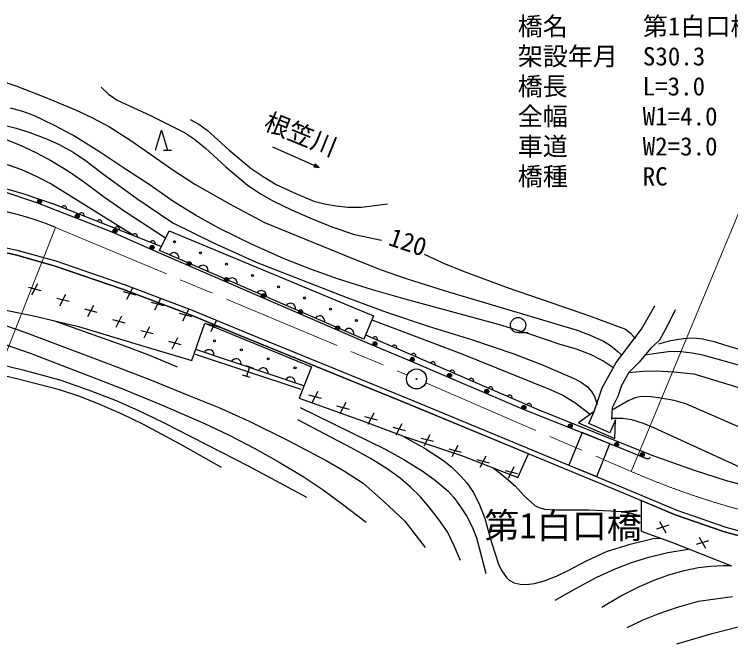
# Model space of a CAD drawing. Units: millimetres, scale not verified. Extents: x 40000 to 680000, y 20000 to 380000.
# Drawn here: x 121628 to 193206, y 254189 to 317103 of the extents above; entities that cross this region are included whole.
import ezdxf
from ezdxf.enums import TextEntityAlignment as Align

# ---------------------------------------------------------------- set-up
doc = ezdxf.new("R2010")
doc.units = ezdxf.units.MM
doc.header["$LTSCALE"] = 1000
doc.linetypes.add('CHAIN', pattern=[18.5, 12, -1.5, 3.5, -1.5])
for name, color, linetype, lineweight in [('M-BGD', 7, 'Continuous', 25), ('M-BMK', 2, 'CHAIN', 13), ('M-BMK-SRVR', 3, 'Continuous', 25), ('M-STR-HTXT', 7, 'Continuous', 13), ('M-STR-STR1', 1, 'Continuous', 25)]:
    doc.layers.add(name, color=color, linetype=linetype, lineweight=lineweight)
doc.layers.add('M-BGD-HTXT', color=7, linetype='Continuous')
doc.styles.add('ＭＳ ゴシック', font='')
doc.styles.get('ＭＳ ゴシック').set_extended_font_data('MS Gothic')

msp = doc.modelspace()

# ---------------------------------------------------------------- linework, layer by layer
at = {"layer": 'M-BGD'}
for p, q in [((135738, 303526), (136338, 305526)), ((136338, 305526), (136938, 303526)), ((136538, 303526), (137338, 303526)), ((147410, 303863), (152088, 301791)), ((151695, 302140), (151566, 301848)), ((151701, 302105), (151596, 301867)), ((151708, 302069), (151627, 301886)), ((152088, 301791), (151695, 302140)), ((152033, 301816), (151701, 302105)), ((151978, 301840), (151708, 302069)), ((151566, 301848), (152088, 301791)), ((151596, 301867), (152033, 301816)), ((151627, 301886), (151978, 301840)), ((151714, 302034), (151657, 301906)), ((151657, 301906), (151923, 301864)), ((151720, 301998), (151688, 301925)), ((151688, 301925), (151868, 301889)), ((151923, 301864), (151714, 302034)), ((151726, 301963), (151718, 301944)), ((151718, 301944), (151795, 301921)), ((151868, 301889), (151720, 301998)), ((151795, 301921), (151726, 301963)), ((118988, 300217), (122591, 299158)), ((120266, 299487), (123858, 298302)), ((122591, 299158), (125725, 298098)), ((123858, 298302), (131387, 295360)), ((125725, 298098), (136343, 293892)), ((126418, 297888), (126378, 297839)), ((126465, 297923), (126418, 297888)), ((126529, 297951), (126465, 297923)), ((126587, 297961), (126529, 297951)), ((126650, 297957), (126587, 297961)), ((126725, 297928), (126650, 297957)), ((126773, 297887), (126725, 297928)), ((126808, 297841), (126773, 297887)), ((126836, 297776), (126808, 297841)), ((126846, 297718), (126836, 297776)), ((126842, 297655), (126846, 297718)), ((128188, 297187), (128147, 297138)), ((128234, 297222), (128188, 297187)), ((128299, 297250), (128234, 297222)), ((128357, 297260), (128299, 297250)), ((128420, 297256), (128357, 297260)), ((128494, 297227), (128420, 297256)), ((128543, 297186), (128494, 297227)), ((128578, 297140), (128543, 297186)), ((128606, 297075), (128578, 297140)), ((128616, 297017), (128606, 297075)), ((128612, 296954), (128616, 297017)), ((129957, 296486), (129917, 296438)), ((130004, 296521), (129957, 296486)), ((130069, 296549), (130004, 296521)), ((130126, 296559), (130069, 296549)), ((130189, 296555), (130126, 296559)), ((130264, 296526), (130189, 296555)), ((130312, 296485), (130264, 296526)), ((130348, 296439), (130312, 296485)), ((130376, 296374), (130348, 296439)), ((130385, 296317), (130376, 296374)), ((130382, 296253), (130385, 296317)), ((131727, 295785), (131686, 295737)), ((131773, 295821), (131727, 295785)), ((131838, 295849), (131773, 295821)), ((131896, 295858), (131838, 295849)), ((131959, 295855), (131896, 295858)), ((132033, 295825), (131959, 295855)), ((132082, 295784), (132033, 295825)), ((132117, 295738), (132082, 295784)), ((132145, 295673), (132117, 295738)), ((132155, 295616), (132145, 295673)), ((131387, 295360), (136049, 293296)), ((132151, 295553), (132155, 295616)), ((133497, 295084), (133456, 295036)), ((133543, 295120), (133497, 295084)), ((133608, 295148), (133543, 295120)), ((133665, 295157), (133608, 295148)), ((133729, 295154), (133665, 295157)), ((133803, 295124), (133729, 295154)), ((133851, 295084), (133803, 295124)), ((133887, 295037), (133851, 295084)), ((133915, 294972), (133887, 295037)), ((133924, 294915), (133915, 294972)), ((133921, 294852), (133924, 294915)), ((136143, 293481), (137096, 295447)), ((137096, 295447), (157522, 286969)), ((118546, 294262), (121875, 293537)), ((135266, 294383), (135226, 294335)), ((135313, 294419), (135266, 294383)), ((135378, 294447), (135313, 294419)), ((135435, 294456), (135378, 294447)), ((135498, 294453), (135435, 294456)), ((135573, 294423), (135498, 294453)), ((135621, 294383), (135573, 294423)), ((135656, 294336), (135621, 294383)), ((135685, 294272), (135656, 294336)), ((135694, 294214), (135685, 294272)), ((135691, 294151), (135694, 294214)), ((118455, 293771), (121754, 293052)), ((121754, 293052), (118455, 293771)), ((121875, 293537), (125764, 292450)), ((156539, 284635), (136143, 293481)), ((121754, 293052), (125616, 291972)), ((125616, 291972), (121754, 293052)), ((136049, 293296), (156414, 284468)), ((137226, 293142), (137141, 293048)), ((137321, 293210), (137226, 293142)), ((137452, 293262), (137321, 293210)), ((137568, 293277), (137452, 293262)), ((137694, 293266), (137568, 293277)), ((137841, 293202), (137694, 293266)), ((137935, 293118), (137841, 293202)), ((138003, 293023), (137935, 293118)), ((138055, 292892), (138003, 293023)), ((138070, 292776), (138055, 292892)), ((138059, 292650), (138070, 292776)), ((125764, 292450), (132717, 290077)), ((125616, 291972), (132548, 289607)), ((132548, 289607), (125616, 291972)), ((140140, 291878), (140055, 291784)), ((140234, 291946), (140140, 291878)), ((140366, 291998), (140234, 291946)), ((140482, 292013), (140366, 291998)), ((140608, 292002), (140482, 292013)), ((140754, 291939), (140608, 292002)), ((140849, 291854), (140754, 291939)), ((140916, 291759), (140849, 291854)), ((140968, 291628), (140916, 291759)), ((140984, 291512), (140968, 291628)), ((140973, 291386), (140984, 291512)), ((143053, 290615), (142969, 290521)), ((143148, 290683), (143053, 290615)), ((143280, 290735), (143148, 290683)), ((143395, 290750), (143280, 290735)), ((143521, 290739), (143395, 290750)), ((143668, 290675), (143521, 290739)), ((143762, 290591), (143668, 290675)), ((123389, 289055), (123978, 290192)), ((132717, 290077), (139407, 287540)), ((143830, 290496), (143762, 290591)), ((143882, 290364), (143830, 290496)), ((143897, 290249), (143882, 290364)), ((143886, 290123), (143897, 290249)), ((124303, 289461), (123064, 289786)), ((133780, 289031), (132542, 289355)), ((132548, 289607), (139222, 287075)), ((139222, 287075), (132548, 289607)), ((132867, 288624), (133455, 289762)), ((145967, 289351), (145882, 289257)), ((146062, 289419), (145967, 289351)), ((146193, 289471), (146062, 289419)), ((146309, 289486), (146193, 289471)), ((146435, 289475), (146309, 289486)), ((146582, 289411), (146435, 289475)), ((146676, 289327), (146582, 289411)), ((146744, 289232), (146676, 289327)), ((146796, 289101), (146744, 289232)), ((127103, 288384), (125864, 288709)), ((126189, 287978), (126778, 289115)), ((135667, 287547), (136256, 288685)), ((146811, 288985), (146796, 289101)), ((146800, 288859), (146811, 288985)), ((117446, 288209), (123396, 286989)), ((128989, 286901), (129578, 288038)), ((136581, 287954), (135342, 288279)), ((148881, 288087), (148796, 287993)), ((148975, 288155), (148881, 288087)), ((149107, 288207), (148975, 288155)), ((149223, 288222), (149107, 288207)), ((149349, 288211), (149223, 288222)), ((149495, 288148), (149349, 288211)), ((149590, 288063), (149495, 288148)), ((149657, 287968), (149590, 288063)), ((149709, 287837), (149657, 287968)), ((149725, 287721), (149709, 287837)), ((184286, 285628), (185640, 287973)), ((129903, 287307), (128664, 287632)), ((139381, 286877), (138142, 287202)), ((138467, 286471), (139056, 287608)), ((139222, 287075), (144259, 284969)), ((144259, 284969), (139222, 287075)), ((139407, 287540), (144450, 285431)), ((149714, 287595), (149725, 287721)), ((187670, 287567), (186858, 285943)), ((123396, 286989), (128051, 285891)), ((132703, 286230), (131465, 286555)), ((131790, 285824), (132378, 286961)), ((141267, 285394), (141856, 286531)), ((151794, 286824), (151710, 286730)), ((151889, 286892), (151794, 286824)), ((152021, 286944), (151889, 286892)), ((152136, 286959), (152021, 286944)), ((152262, 286948), (152136, 286959)), ((152409, 286884), (152262, 286948)), ((152503, 286800), (152409, 286884)), ((152571, 286705), (152503, 286800)), ((152623, 286573), (152571, 286705)), ((152638, 286458), (152623, 286573)), ((152627, 286332), (152638, 286458)), ((157522, 286969), (156539, 284635)), ((128051, 285891), (134337, 283999)), ((134590, 284747), (135179, 285885)), ((139368, 282508), (140671, 286233)), ((140671, 286233), (151324, 281878)), ((142181, 285800), (140942, 286125)), ((154803, 285628), (154708, 285560)), ((154934, 285680), (154803, 285628)), ((155050, 285695), (154934, 285680)), ((155176, 285684), (155050, 285695)), ((155323, 285620), (155176, 285684)), ((155417, 285536), (155323, 285620)), ((183023, 283959), (184286, 285628)), ((186858, 285943), (186091, 284545)), ((135504, 285153), (134265, 285478)), ((144259, 284969), (161100, 278112)), ((161100, 278112), (144259, 284969)), ((144450, 285431), (161290, 278574)), ((154708, 285560), (154623, 285466)), ((155485, 285441), (155417, 285536)), ((155537, 285310), (155485, 285441)), ((155552, 285194), (155537, 285310)), ((155541, 285068), (155552, 285194)), ((156723, 285073), (174028, 277569)), ((171963, 285280), (172963, 285280)), ((138304, 284077), (137065, 284401)), ((137390, 283670), (137979, 284808)), ((156414, 284468), (161344, 282405)), ((157498, 284803), (157455, 284755)), ((157545, 284836), (157498, 284803)), ((157611, 284862), (157545, 284836)), ((157669, 284870), (157611, 284862)), ((157732, 284865), (157669, 284870)), ((157805, 284833), (157732, 284865)), ((157852, 284790), (157805, 284833)), ((157886, 284743), (157852, 284790)), ((157912, 284677), (157886, 284743)), ((157920, 284620), (157912, 284677)), ((157914, 284556), (157920, 284620)), ((186091, 284545), (185189, 283688)), ((134337, 283999), (139368, 282508)), ((150563, 279962), (139753, 283609)), ((140796, 283490), (140707, 283414)), ((140922, 283552), (140796, 283490)), ((141036, 283577), (140922, 283552)), ((141163, 283577), (141036, 283577)), ((141314, 283526), (141163, 283577)), ((141415, 283449), (141314, 283526)), ((141491, 283361), (141415, 283449)), ((159420, 283969), (159378, 283922)), ((159468, 284003), (159420, 283969)), ((159533, 284029), (159468, 284003)), ((159591, 284036), (159533, 284029)), ((159654, 284031), (159591, 284036)), ((159728, 283999), (159654, 284031)), ((159775, 283957), (159728, 283999)), ((159809, 283909), (159775, 283957)), ((159835, 283844), (159809, 283909)), ((159842, 283786), (159835, 283844)), ((159837, 283723), (159842, 283786)), ((181760, 282290), (183023, 283959)), ((185189, 283688), (184061, 282335)), ((139712, 283127), (150246, 279646)), ((140707, 283414), (140630, 283313)), ((141554, 283234), (141491, 283361)), ((141579, 283120), (141554, 283234)), ((141578, 282993), (141579, 283120)), ((161343, 283135), (161301, 283088)), ((161390, 283169), (161343, 283135)), ((161456, 283195), (161390, 283169)), ((161514, 283203), (161456, 283195)), ((161577, 283197), (161514, 283203)), ((161650, 283165), (161577, 283197)), ((161697, 283123), (161650, 283165)), ((161731, 283076), (161697, 283123)), ((161757, 283010), (161731, 283076)), ((161765, 282952), (161757, 283010)), ((161760, 282889), (161765, 282952)), ((143409, 282502), (143333, 282401)), ((143498, 282578), (143409, 282502)), ((143625, 282641), (143498, 282578)), ((143739, 282666), (143625, 282641)), ((143865, 282665), (143739, 282666)), ((144017, 282614), (143865, 282665)), ((144118, 282538), (144017, 282614)), ((144193, 282449), (144118, 282538)), ((144256, 282322), (144193, 282449)), ((144281, 282208), (144256, 282322)), ((144281, 282082), (144281, 282208)), ((161344, 282405), (172465, 277628)), ((163266, 282301), (163223, 282254)), ((163313, 282335), (163266, 282301)), ((163379, 282361), (163313, 282335)), ((163437, 282369), (163379, 282361)), ((163500, 282363), (163437, 282369)), ((163573, 282331), (163500, 282363)), ((163620, 282289), (163573, 282331)), ((163654, 282242), (163620, 282289)), ((163680, 282176), (163654, 282242)), ((163688, 282118), (163680, 282176)), ((163682, 282055), (163688, 282118)), ((180362, 279764), (181760, 282290)), ((184061, 282335), (183024, 281297)), ((144756, 281987), (145516, 281736)), ((145136, 281861), (144822, 280912)), ((146112, 281591), (146036, 281490)), ((146201, 281666), (146112, 281591)), ((146327, 281729), (146201, 281666)), ((146441, 281754), (146327, 281729)), ((146568, 281753), (146441, 281754)), ((146719, 281702), (146568, 281753)), ((146820, 281626), (146719, 281702)), ((146896, 281537), (146820, 281626)), ((146959, 281410), (146896, 281537)), ((146984, 281296), (146959, 281410)), ((151324, 281878), (150079, 278743)), ((165188, 281467), (165146, 281420)), ((165236, 281501), (165188, 281467)), ((165302, 281527), (165236, 281501)), ((165359, 281535), (165302, 281527)), ((165422, 281530), (165359, 281535)), ((165496, 281498), (165422, 281530)), ((165543, 281455), (165496, 281498)), ((165577, 281408), (165543, 281455)), ((165603, 281342), (165577, 281408)), ((165610, 281284), (165603, 281342)), ((145202, 280786), (144442, 281037)), ((146983, 281170), (146984, 281296)), ((148814, 280679), (148738, 280578)), ((148903, 280754), (148814, 280679)), ((149030, 280817), (148903, 280754)), ((149144, 280842), (149030, 280817)), ((149270, 280842), (149144, 280842)), ((149422, 280790), (149270, 280842)), ((149523, 280714), (149422, 280790)), ((149599, 280625), (149523, 280714)), ((149661, 280499), (149599, 280625)), ((165605, 281221), (165610, 281284)), ((167111, 280634), (167069, 280587)), ((167159, 280668), (167111, 280634)), ((167224, 280694), (167159, 280668)), ((167282, 280701), (167224, 280694)), ((167345, 280696), (167282, 280701)), ((167419, 280664), (167345, 280696)), ((167466, 280622), (167419, 280664)), ((167500, 280574), (167466, 280622)), ((183024, 281297), (182302, 279989)), ((149686, 280385), (149661, 280499)), ((149686, 280258), (149686, 280385)), ((167526, 280509), (167500, 280574)), ((167533, 280451), (167526, 280509)), ((167528, 280388), (167533, 280451)), ((182302, 279989), (181941, 278907)), ((151391, 278286), (151980, 279423)), ((169034, 279800), (168992, 279753)), ((169081, 279834), (169034, 279800)), ((169147, 279860), (169081, 279834)), ((169205, 279868), (169147, 279860)), ((169268, 279862), (169205, 279868)), ((169341, 279830), (169268, 279862)), ((169388, 279788), (169341, 279830)), ((169422, 279741), (169388, 279788)), ((169448, 279675), (169422, 279741)), ((169456, 279617), (169448, 279675)), ((169450, 279554), (169456, 279617)), ((179578, 277409), (180362, 279764)), ((150079, 278743), (156422, 276462)), ((152305, 278692), (151066, 279017)), ((161290, 278574), (182656, 269718)), ((170957, 278966), (170914, 278919)), ((171004, 279000), (170957, 278966)), ((171070, 279026), (171004, 279000)), ((171128, 279034), (171070, 279026)), ((171191, 279028), (171128, 279034)), ((171264, 278996), (171191, 279028)), ((171311, 278954), (171264, 278996)), ((171345, 278907), (171311, 278954)), ((171371, 278841), (171345, 278907)), ((171379, 278783), (171371, 278841)), ((171373, 278720), (171379, 278783)), ((181941, 278907), (181355, 277779)), ((155105, 277615), (153866, 277940)), ((154191, 277209), (154780, 278346)), ((161100, 278112), (182462, 269257)), ((173007, 273176), (161100, 278112)), ((172879, 278132), (172837, 278085)), ((172927, 278166), (172879, 278132)), ((172993, 278192), (172927, 278166)), ((173050, 278200), (172993, 278192)), ((173113, 278195), (173050, 278200)), ((173187, 278163), (173113, 278195)), ((173234, 278120), (173187, 278163)), ((173268, 278073), (173234, 278120)), ((173294, 278007), (173268, 278073)), ((173301, 277949), (173294, 278007)), ((173296, 277886), (173301, 277949)), ((181355, 277779), (181309, 276606)), ((156991, 276132), (157580, 277269)), ((172465, 277628), (181754, 273919)), ((174028, 277569), (185320, 273047)), ((179578, 277409), (178010, 276250)), ((179033, 276199), (179578, 277409)), ((156422, 276462), (160419, 274967)), ((157905, 276538), (156666, 276863)), ((181691, 276574), (181146, 275279)), ((181640, 274700), (181691, 276574)), ((160705, 275461), (159467, 275786)), ((159792, 275055), (160380, 276192)), ((178010, 276250), (181640, 274700)), ((181146, 275279), (179033, 276199)), ((160419, 274967), (166308, 272984)), ((162592, 273978), (163181, 275115)), ((181141, 274165), (178361, 275292)), ((163506, 274384), (162267, 274709)), ((166306, 273308), (165067, 273632)), ((165392, 272901), (165981, 274039)), ((181291, 274106), (181755, 273919)), ((181754, 273919), (184303, 272891)), ((166308, 272984), (171954, 270787)), ((168192, 271824), (168781, 272962)), ((171954, 270787), (173007, 273176)), ((184304, 272891), (184767, 272704)), ((185083, 272738), (185037, 272703)), ((185124, 272786), (185083, 272738)), ((185139, 272823), (185124, 272786)), ((185320, 273047), (189551, 271535)), ((169106, 272231), (167867, 272555)), ((177044, 272044), (179824, 270917)), ((184841, 272674), (184767, 272704)), ((184914, 272666), (184841, 272674)), ((184971, 272675), (184914, 272666)), ((185037, 272703), (184971, 272675)), ((171906, 271154), (170667, 271479)), ((170992, 270748), (171581, 271885)), ((189551, 271535), (192772, 270496)), ((192772, 270496), (195860, 269698)), ((182462, 269257), (187664, 267070)), ((182656, 269718), (187843, 267537)), ((184276, 268495), (184259, 265442)), ((187664, 267070), (184276, 268495)), ((187664, 267070), (192586, 265360)), ((192586, 265360), (187664, 267070)), ((187843, 267537), (192735, 265838)), ((186106, 266395), (186741, 265283)), ((187036, 266027), (185811, 265651)), ((192735, 265838), (198142, 264345)), ((184259, 265442), (187379, 264296)), ((192586, 265360), (198015, 263861)), ((198015, 263861), (192586, 265360)), ((187379, 264296), (188992, 263681)), ((190981, 264465), (189756, 264089)), ((190051, 264833), (190686, 263721)), ((188992, 263681), (193279, 261983))]:
    msp.add_line(p, q, dxfattribs=at)
for points in [[(119988, 310537), (121885, 309905), (124790, 308804), (127750, 307568), (129375, 306797), (131125, 305844), (133154, 304563), (135228, 303125), (137350, 301620), (139653, 300119), (143136, 298150), (146636, 296287), (155683, 292609), (158283, 291573), (160766, 290688), (164687, 289447), (168721, 288276), (177862, 285514), (179178, 285037), (180512, 284425), (181203, 283987), (181973, 283350), (182303, 283049)], [(130297, 309806), (131046, 309137), (131906, 308516), (135241, 306987), (138624, 305298), (139647, 304612), (140700, 303766), (142758, 301862), (144892, 300059), (146227, 299174), (147521, 298436), (149313, 297549), (151150, 296756), (153365, 295874), (155634, 295092), (158323, 294530)], [(181419, 281786), (180416, 282451), (179282, 283057), (177785, 283617), (176071, 284144), (173039, 285169), (170019, 286082), (160697, 288638), (157425, 289565), (154023, 290641), (151318, 291581), (148603, 292645), (145325, 294136), (142123, 295704), (139738, 297037), (137482, 298417), (135204, 300017), (132735, 301617), (130127, 303369), (127487, 305017), (125586, 306035), (123590, 306976), (122468, 307392), (121251, 307719)], [(119078, 306380), (121799, 305719), (123174, 305297), (124858, 304660), (126114, 304088), (127517, 303317), (128844, 302407), (130425, 301179), (133882, 298698), (137456, 296266), (141609, 294239), (145805, 292315), (154860, 288780), (158818, 287335), (162987, 285926), (167325, 284583), (171552, 283160), (174480, 282018), (177691, 280640), (178313, 280301), (178911, 279855), (179309, 279403), (179588, 278899), (179860, 278109)], [(139185, 306594), (140062, 306113), (140906, 305508), (143055, 303557), (145307, 301680), (146586, 300808), (147807, 300097), (149514, 299280), (151545, 298431), (152612, 298146), (153799, 297952), (154969, 297832), (156327, 297822), (158900, 298150)], [(120703, 304634), (122153, 304062), (123785, 303301), (125330, 302465), (127038, 301422), (128543, 300389), (130625, 298830), (132709, 297398), (136742, 294761)], [(133494, 295037), (125198, 300202), (123843, 300903), (122375, 301545), (121054, 302011), (119687, 302376), (118310, 302636), (116822, 302809), (115222, 302892), (113454, 302871), (109797, 302510)], [(162583, 293142), (164527, 292223), (166562, 291381), (170888, 289788), (175320, 288265), (179093, 286967), (182682, 285615), (183169, 285260), (183578, 284813), (183671, 284694)], [(137922, 281828), (135155, 282990), (132504, 283991), (125577, 286474)], [(157357, 286570), (166336, 283151), (175184, 279609), (176421, 279016), (177627, 278303), (179185, 277091)], [(114235, 285856), (115502, 285646), (116861, 285310), (119999, 284328), (123210, 283215), (132210, 279765), (136340, 278077), (140557, 276238), (143088, 275041), (145651, 273714), (148083, 272349), (150476, 270892), (152473, 269561), (154418, 268144), (156770, 266324)], [(120851, 285971), (122588, 285367), (131494, 281990), (135246, 280567), (139049, 279010), (142066, 277790), (145087, 276443), (148920, 274538), (152788, 272497), (154628, 271444), (156474, 270246), (158524, 268449), (160642, 266445), (162672, 263787)], [(186032, 284165), (187191, 284481), (188474, 284709), (189477, 284747), (190388, 284666), (191555, 284406), (192704, 284046), (194241, 283558), (195989, 283127), (205413, 281006), (210807, 279983)], [(199619, 280471), (190419, 283024), (189366, 283234), (187971, 283382), (186966, 283348), (185774, 283190), (184660, 283021)], [(118751, 282465), (122476, 281558), (126174, 280552), (129010, 279572), (131630, 278563), (133954, 277543), (136457, 276328), (145067, 271934), (150825, 268845)], [(142321, 271807), (138492, 273974), (134613, 276051), (132397, 277116), (129925, 278184), (128063, 278918), (126128, 279568), (121865, 280663), (117754, 281618)], [(183027, 281287), (184421, 281427), (185799, 281457), (187522, 281377), (189515, 281166), (198497, 278426)], [(197366, 274400), (188714, 278163), (187557, 278489), (186241, 278735), (185276, 278870), (184275, 278905), (183670, 278770), (182965, 278468), (181467, 277613)], [(150175, 277811), (158740, 273592), (160538, 272602), (162467, 271414), (163722, 270503), (164945, 269469), (165553, 268789), (166217, 267872), (166864, 266859), (167458, 265703), (167810, 264767), (168070, 263769), (168758, 261212)], [(166196, 262505), (165587, 263985), (164896, 265355), (164019, 266645), (163080, 267845), (162169, 268906), (161218, 269843), (160177, 270721), (158879, 271658), (157269, 272663), (155346, 273732), (149950, 276565)], [(181412, 276725), (182417, 276731), (183313, 276614), (184456, 276244), (185482, 275809), (194150, 271833), (195180, 271247), (196166, 270558), (197412, 269326)], [(160526, 274894), (162617, 273717), (164514, 272511), (165381, 271792), (166236, 270946), (166847, 270274), (167523, 269316), (168117, 268078), (168658, 266692), (169301, 264317), (170051, 262022), (170330, 261463), (170792, 260807), (171076, 260551), (171585, 260267), (172168, 260129), (172775, 260115), (173589, 260217), (174558, 260458), (175810, 260941), (177032, 261526), (178802, 262477), (180787, 263413), (183168, 264140), (185461, 264709), (186160, 264744)], [(169442, 271791), (170555, 270943), (171677, 269955), (172572, 268963), (173632, 268000), (174035, 267790), (174609, 267630), (175817, 267555), (177214, 267583), (179048, 267584), (181247, 267475), (182265, 267409), (183372, 267207), (184237, 266929)], [(175659, 258528), (177719, 259718), (179849, 260824), (181585, 261623), (183303, 262304), (185022, 262839), (186920, 263309), (188970, 263646)], [(180349, 257848), (182247, 258959), (184103, 259920), (185560, 260542), (187025, 261057), (188564, 261496), (189997, 261798), (191188, 261950), (192460, 262006), (193152, 262012)], [(182852, 255793), (184475, 256576), (185965, 257185), (187885, 257846), (190001, 258447), (193377, 258891)], [(187814, 254189), (191345, 255204), (195136, 256185), (196307, 256466), (197577, 256642), (198450, 256645)]]:
    msp.add_lwpolyline(points, dxfattribs=at)
for centre, major_axis in [((124158, 298400), (200, 0)), ((124158, 298400), (120, 0)), ((124158, 298400), (40, 0)), ((127925, 296927), (200, 0)), ((127925, 296927), (120, 0)), ((127925, 296927), (40, 0)), ((131696, 295441), (200, 0)), ((131696, 295441), (120, 0)), ((131696, 295441), (40, 0)), ((137639, 294374), (100, 0)), ((135395, 293804), (200, 0)), ((135395, 293804), (120, 0)), ((135395, 293804), (40, 0)), ((140234, 293248), (100, 0)), ((139102, 292191), (200, 0)), ((139102, 292191), (120, 0)), ((139102, 292191), (40, 0)), ((142829, 292123), (100, 0)), ((142813, 290582), (200, 0)), ((142813, 290582), (120, 0)), ((142813, 290582), (40, 0)), ((145424, 290997), (100, 0)), ((148019, 289872), (100, 0)), ((146525, 288973), (200, 0)), ((146525, 288973), (120, 0)), ((146525, 288973), (40, 0)), ((150614, 288746), (100, 0)), ((150236, 287365), (200, 0)), ((150236, 287365), (120, 0)), ((150236, 287365), (40, 0)), ((153209, 287621), (100, 0)), ((155804, 286495), (100, 0)), ((171963, 286040), (760, 0)), ((153947, 285756), (200, 0)), ((153947, 285756), (120, 0)), ((153947, 285756), (40, 0)), ((141635, 284467), (100, 0)), ((157662, 284163), (200, 0)), ((157662, 284163), (120, 0)), ((157662, 284163), (40, 0)), ((144315, 283563), (100, 0)), ((146995, 282659), (100, 0)), ((161393, 282601), (200, 0)), ((161393, 282601), (120, 0)), ((161393, 282601), (40, 0)), ((149675, 281754), (100, 0)), ((165111, 281004), (200, 0)), ((165111, 281004), (120, 0)), ((165111, 281004), (40, 0)), ((168828, 279408), (200, 0)), ((168828, 279408), (120, 0)), ((168828, 279408), (40, 0)), ((172539, 277814), (200, 0)), ((172544, 277812), (200, 0)), ((172539, 277814), (120, 0)), ((172544, 277812), (120, 0)), ((172539, 277814), (40, 0)), ((172544, 277812), (40, 0)), ((177184, 275959), (200, 0)), ((177184, 275959), (120, 0)), ((177184, 275959), (40, 0)), ((181829, 274105), (200, 0)), ((181829, 274105), (200, 0)), ((181829, 274105), (120, 0)), ((181829, 274105), (120, 0)), ((181829, 274105), (40, 0)), ((181829, 274105), (40, 0)), ((184378, 273077), (200, 0)), ((184378, 273077), (120, 0)), ((184378, 273077), (40, 0))]:
    msp.add_ellipse(centre, major_axis=major_axis, ratio=0.999975, dxfattribs=at)
at = {"layer": 'M-BMK'}
for p, q in [((125758, 295805), (160890, 281036)), ((162730, 280253), (183276, 271404))]:
    msp.add_line(p, q, dxfattribs=at)
for centre, major_axis, start_param, end_param in [((114259, 268095), (29629, -4713), 1.335199, 2.169871), ((215180, 344769), (79011, -12568), 4.459936, 5.381552)]:
    msp.add_ellipse(centre, major_axis=major_axis, ratio=0.999975, start_param=start_param, end_param=end_param, dxfattribs=at)
at = {"layer": 'M-BMK-SRVR'}
for major_axis in [(1000, 0), (40, 0)]:
    msp.add_ellipse((161812, 280648), major_axis=major_axis, ratio=0.999975, dxfattribs=at)
at = {"layer": 'M-STR-HTXT'}
for p, q in [((183276, 271404), (195405, 300647)), ((125758, 295805), (115064, 268764))]:
    msp.add_line(p, q, dxfattribs=at)
at = {"layer": 'M-STR-STR1'}
for p, q in [((178361, 275292), (177044, 272044)), ((179824, 270917), (181141, 274165))]:
    msp.add_line(p, q, dxfattribs=at)

# ---------------------------------------------------------------- texts
at = {"layer": 'M-BGD', "style": 'ＭＳ ゴシック'}
msp.add_text('120', height=1833, rotation=341.401, dxfattribs=at).set_placement((158720, 293546), align=Align.BOTTOM_LEFT)
at = {"layer": 'M-BGD-HTXT', "style": 'ＭＳ ゴシック'}
msp.add_text('根笠川', height=1833, rotation=337.901, dxfattribs=at).set_placement((146231, 305165), align=Align.BOTTOM_LEFT)
msp.add_text('第1白口橋', height=2566, dxfattribs=at).set_placement((168581, 263945), align=Align.BOTTOM_LEFT)
at = {"layer": 'M-STR-HTXT', "style": 'ＭＳ ゴシック'}
for s, p in [('橋名\u3000\u3000\u3000第1白口橋', (171931, 314440)), ('架設年月\u3000S30.3', (171931, 311440)), ('橋長      L=3.0', (171931, 308440)), ('全幅      W1=4.0', (171931, 305440)), ('車道      W2=3.0', (171931, 302440)), ('橋種      RC', (171931, 299440))]:
    msp.add_text(s, height=1833, dxfattribs=at).set_placement(p, align=Align.BOTTOM_LEFT)

doc.saveas('drawing.dxf')
